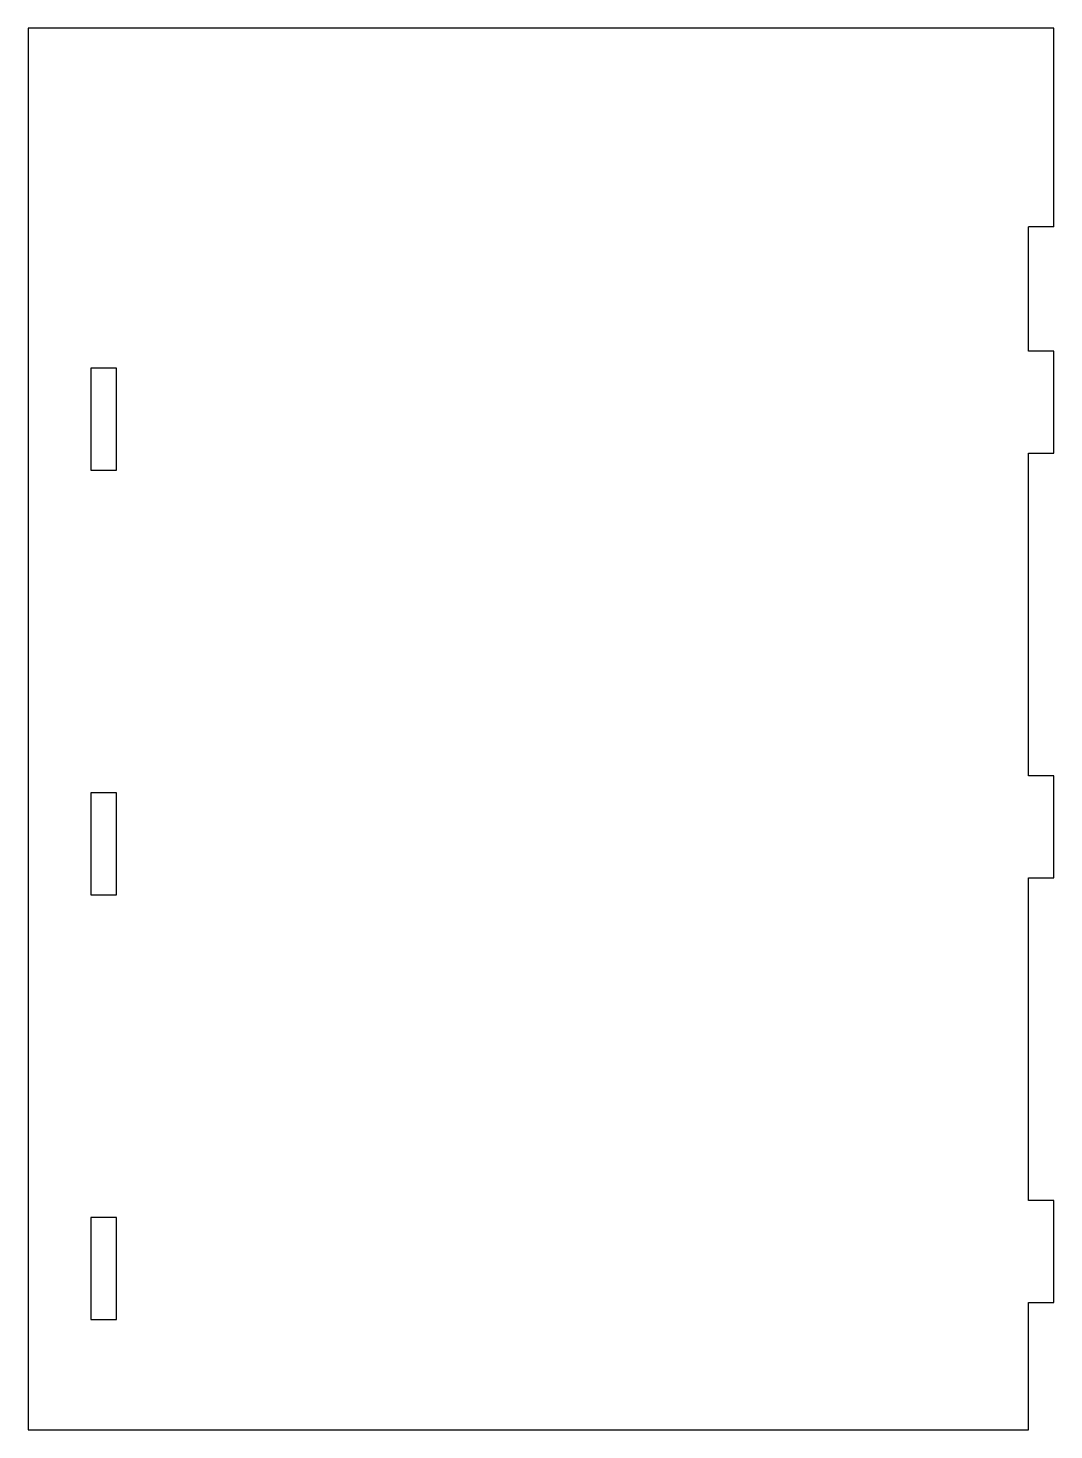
# Model space of a CAD drawing. Header units: millimetres. Extents: x 3325 to 3446, y 2034 to 2199.
import ezdxf

# ---------------------------------------------------------------- set-up
doc = ezdxf.new("R2010")
doc.units = ezdxf.units.MM

msp = doc.modelspace()

# ---------------------------------------------------------------- linework, layer by layer
at = {"color": 0, "extrusion": (0, -6.03965e-07, -1)}
for p, q in [((3325.01, 2198.59, -39.43), (3325.01, 2033.53, -39.43)), ((3445.85, 2198.59, -39.43), (3325.01, 2198.59, -39.43)), ((3445.85, 2175.19, -39.43), (3445.85, 2198.59, -39.43)), ((3445.85, 2175.19, -39.43), (3442.85, 2175.19, -39.43)), ((3442.85, 2160.53, -39.43), (3442.85, 2175.19, -39.43)), ((3445.85, 2160.53, -39.43), (3442.85, 2160.53, -39.43)), ((3445.85, 2148.53, -39.43), (3445.85, 2160.53, -39.43)), ((3335.42, 2158.53, -39.43), (3332.42, 2158.53, -39.43)), ((3332.42, 2158.53, -39.43), (3332.42, 2146.53, -39.43)), ((3335.42, 2146.53, -39.43), (3335.42, 2158.53, -39.43)), ((3442.85, 2148.53, -39.43), (3445.85, 2148.53, -39.43)), ((3442.85, 2110.53, -39.43), (3442.85, 2148.53, -39.43)), ((3332.42, 2146.53, -39.43), (3335.42, 2146.53, -39.43)), ((3445.85, 2110.53, -39.43), (3442.85, 2110.53, -39.43)), ((3445.85, 2098.53, -39.43), (3445.85, 2110.53, -39.43)), ((3335.42, 2108.53, -39.43), (3332.42, 2108.53, -39.43)), ((3332.42, 2108.53, -39.43), (3332.42, 2096.53, -39.43)), ((3335.42, 2096.53, -39.43), (3335.42, 2108.53, -39.43)), ((3442.85, 2098.53, -39.43), (3445.85, 2098.53, -39.43)), ((3442.85, 2060.53, -39.43), (3442.85, 2098.53, -39.43)), ((3332.42, 2096.53, -39.43), (3335.42, 2096.53, -39.43)), ((3445.85, 2060.53, -39.43), (3442.85, 2060.53, -39.43)), ((3445.85, 2048.53, -39.43), (3445.85, 2060.53, -39.43)), ((3335.42, 2058.53, -39.43), (3332.42, 2058.53, -39.43)), ((3332.42, 2058.53, -39.43), (3332.42, 2046.53, -39.43)), ((3335.42, 2046.53, -39.43), (3335.42, 2058.53, -39.43)), ((3442.85, 2048.53, -39.43), (3445.85, 2048.53, -39.43)), ((3442.85, 2033.53, -39.43), (3442.85, 2048.53, -39.43)), ((3332.42, 2046.53, -39.43), (3335.42, 2046.53, -39.43)), ((3325.01, 2033.53, -39.43), (3442.85, 2033.53, -39.43))]:
    msp.add_line(p, q, dxfattribs=at)

doc.saveas('drawing.dxf')
